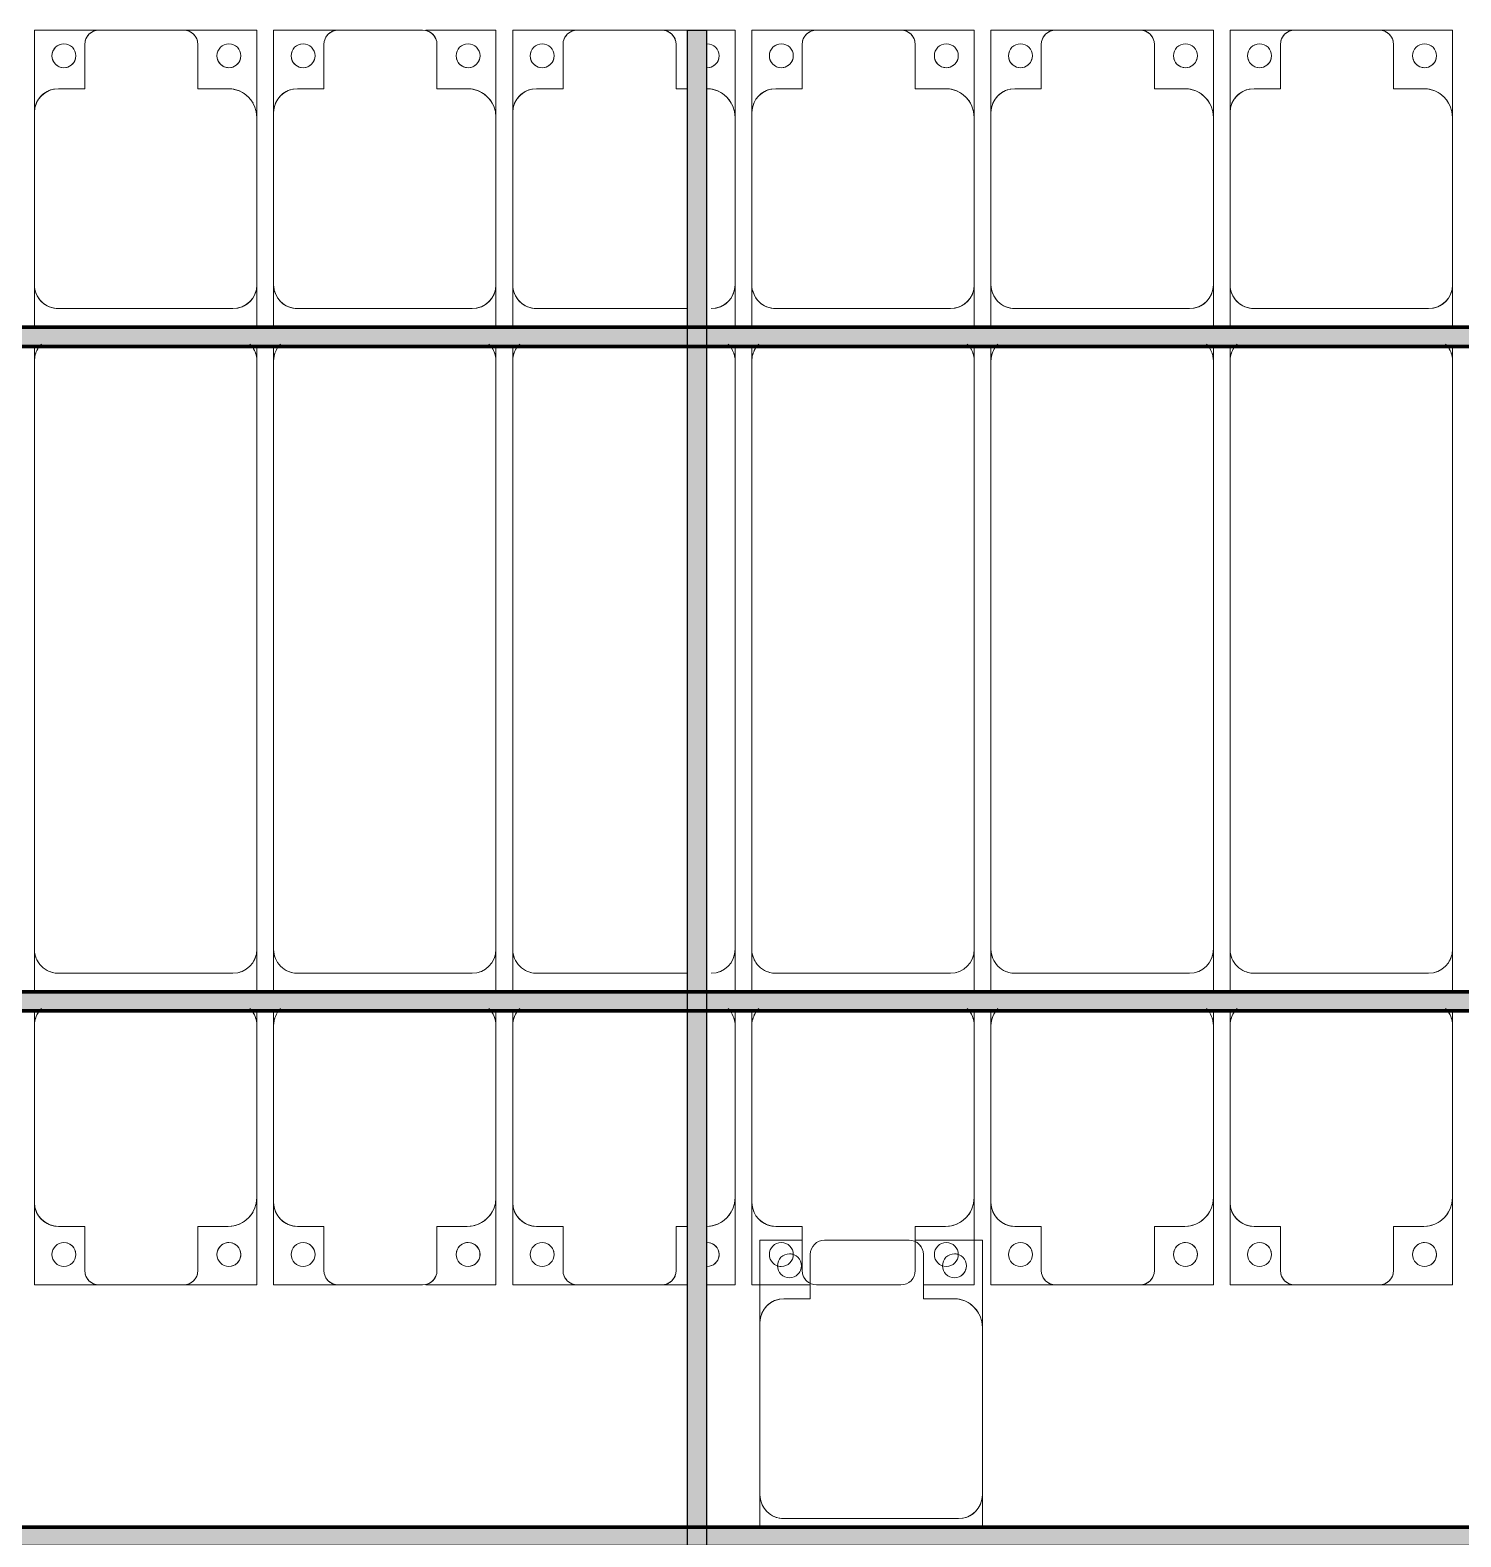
# Model space of a CAD drawing. Header units: millimetres. Extents: x -291190 to 146725, y 19759 to 185158.
# Drawn here: x -266938 to -263947, y 135990 to 139141 of the extents above; entities that cross this region are included whole.
import ezdxf

# ---------------------------------------------------------------- set-up
doc = ezdxf.new("R2010")
doc.units = ezdxf.units.MM
doc.layers.add('A-GENM', color=13, linetype='Continuous', lineweight=9)
doc.layers.add('S-BEAM', color=12, linetype='Continuous', lineweight=9)

# ---------------------------------------------------------------- blocks, each defined once
blk = doc.blocks.new('Dầm C52 - Dầm C52-73883-KHUNG KẾT CẤU BÈ PIN 4')
at = {"layer": 'S-BEAM', "lineweight": 140}
blk.add_hatch(color=1, dxfattribs=at).paths.add_polyline_path([(-174539.9, 20), (-174539.9, -20), (174539.9, -20), (174539.9, 20), (-173700.3, 20)])
at = {"layer": 'S-BEAM', "color": 1, "lineweight": 140}
for p, q in [((-174539.9, 20), (174539.9, 20)), ((174539.9, -20), (-174539.9, -20))]:
    blk.add_line(p, q, dxfattribs=at)
blk = doc.blocks.new('Dai phao do pin - DẢI PHAO ĐỠ PIN-V47-KHUNG KẾT CẤU BÈ PIN 4')
at = {"layer": 'A-GENM', "color": 7}
for p, q in [((-1312.2, 241.6), (-1129.7, 241.6)), ((-1312.2, 101.2), (-1312.2, 241.6)), ((-1312.2, 241.6), (-1312.2, 223.4)), ((-1129.7, 241.6), (-1312.2, 241.6)), ((-779.7, 241.6), (-1129.7, 241.6)), ((-779.7, 241.6), (-711.7, 241.6)), ((-779.7, 241.6), (-711.7, 241.6)), ((-729.7, -173.4), (-729.7, 191.6)), ((-1312.2, 171.3), (-1312.2, 156.1)), ((-1189.7, 181.6), (-1189.7, 118.2)), ((-1312.2, 142), (-1312.2, 123.8)), ((-1189.7, 118.2), (-1282.2, 118.2)), ((-1312.2, 88.2), (-1312.2, -88.2)), ((-1282.2, -118.2), (-1189.7, -118.2)), ((-1189.7, -118.2), (-1189.7, -173.4)), ((-1312.2, -223.4), (-1312.2, -135.2)), ((-1312.2, -146), (-1312.2, -166.1)), ((-1312.2, -175.4), (-1312.2, -212.7)), ((-1139.7, -223.4), (-1312.2, -223.4)), ((-1248.2, -223.4), (-1229.3, -223.4)), ((-1221, -223.4), (-1139.7, -223.4)), ((-1139.7, -223.4), (-779.7, -223.4)), ((-711.7, -223.4), (-779.7, -223.4)), ((-711.7, -223.4), (-779.7, -223.4))]:
    blk.add_line(p, q, dxfattribs=at)
for centre, radius, start, end in [((-1129.7, 181.6), 60, 90, 180), ((-1129.7, 181.6), 60, 120, 180), ((-779.7, 191.6), 50, 360, 90), ((-779.7, 191.6), 50, 360, 75), ((-1258.6, 183.2), 25, 0, 180), ((-1258.6, 183.2), 25, 165, 180), ((-1258.6, 183.2), 25, 30, 75), ((-1258.6, 183.2), 25, 180, 0), ((-1258.6, 183.2), 25, 180, 270), ((-1282.2, 88.2), 30, 90, 180), ((-1282.2, 88.2), 30, 105, 150), ((-1282.2, -88.2), 30, 180, 270), ((-1258.6, -161.8), 25, 0, 180), ((-1258.6, -161.8), 25, 165, 180), ((-1258.6, -161.8), 25, 45, 75), ((-1258.6, -161.8), 25, 180, 0), ((-1258.6, -161.8), 25, 180, 270), ((-1139.7, -173.4), 50, 180, 270), ((-1139.7, -173.4), 50, 180, 255), ((-779.7, -173.4), 50, 270, 360), ((-779.7, -173.4), 50, 285, 360), ((-1139.7, -173.4), 50, 210, 225), ((-1139.7, -173.4), 50, 210, 225)]:
    blk.add_arc(centre, radius, start, end, dxfattribs=at)
blk = doc.blocks.new('Dải phao đi lại kèm đỡ invester - DẢI PHAO ĐI LẠI-71182-KHUNG KẾT CẤU BÈ PIN 4')
at = {"layer": 'A-GENM', "color": 7}
for p, q in [((22258.4, 1312.2), (22411.8, 1312.2)), ((22258.4, 1129.7), (22258.4, 1312.2)), ((22258.4, 1312.2), (22258.4, 1129.7)), ((22411.8, 1312.2), (22258.4, 1312.2)), ((22588.2, 1312.2), (22411.8, 1312.2)), ((22588.4, 1312.2), (22723.4, 1312.2)), ((22723.4, 1312.2), (22588.4, 1312.2)), ((22723.4, 1312.2), (22723.4, 1139.7)), ((22723.4, 1139.7), (22723.4, 1312.2)), ((22758.4, 1312.2), (22911.8, 1312.2)), ((22758.4, 1129.7), (22758.4, 1312.2)), ((22758.4, 1312.2), (22758.4, 1129.7)), ((22911.8, 1312.2), (22758.4, 1312.2)), ((23088.2, 1312.2), (22911.8, 1312.2)), ((23088.2, 1312.2), (23223.4, 1312.2)), ((23223.4, 1312.2), (23088.2, 1312.2)), ((23223.4, 1312.2), (23223.4, 1139.7)), ((23223.4, 1139.7), (23223.4, 1312.2)), ((23258.4, 1312.2), (23364.8, 1312.2)), ((23258.4, 1129.7), (23258.4, 1312.2)), ((23308.1, 1312.2), (23296.2, 1312.2)), ((23345.9, 1312.2), (23332.6, 1312.2)), ((23588.2, 1312.2), (23411.8, 1312.2)), ((23601.2, 1312.2), (23723.4, 1312.2)), ((23625.3, 1312.2), (23610.3, 1312.2)), ((23657, 1312.2), (23644.7, 1312.2)), ((23723.4, 1312.2), (23705.4, 1312.2)), ((23723.4, 1312.2), (23723.4, 1139.7)), ((23723.4, 1139.7), (23723.4, 1312.2)), ((23758.4, 1312.2), (23818.1, 1312.2)), ((23758.4, 1129.7), (23758.4, 1312.2)), ((23758.4, 1312.2), (23758.4, 1129.7)), ((23818.1, 1312.2), (23758.4, 1312.2)), ((23858.1, 1312.2), (23911.8, 1312.2)), ((23911.8, 1312.2), (23858.1, 1312.2)), ((24088.2, 1312.2), (23911.8, 1312.2)), ((24088.2, 1312.2), (24223.4, 1312.2)), ((24223.4, 1312.2), (24088.2, 1312.2)), ((24223.4, 1312.2), (24223.4, 1139.7)), ((24223.4, 1139.7), (24223.4, 1312.2)), ((24258.4, 1312.2), (24405.3, 1312.2)), ((24258.4, 1129.7), (24258.4, 1312.2)), ((24258.4, 1312.2), (24258.4, 1129.7)), ((24405.3, 1312.2), (24258.4, 1312.2)), ((24588.2, 1312.2), (24411.8, 1312.2)), ((24588.2, 1312.2), (24723.4, 1312.2)), ((24723.4, 1312.2), (24588.2, 1312.2)), ((24723.4, 1312.2), (24723.4, 1139.7)), ((24723.4, 1139.7), (24723.4, 1312.2)), ((24758.4, 1312.2), (24911.8, 1312.2)), ((24758.4, 1129.7), (24758.4, 1312.2)), ((24758.4, 1312.2), (24758.4, 1129.7)), ((24911.8, 1312.2), (24758.4, 1312.2)), ((25088.2, 1312.2), (24911.8, 1312.2)), ((25088.2, 1312.2), (25223.4, 1312.2)), ((25223.4, 1312.2), (25088.2, 1312.2)), ((25223.4, 1312.2), (25223.4, 1139.7)), ((25223.4, 1139.7), (25223.4, 1312.2)), ((22381.8, 1282.2), (22381.8, 1189.7)), ((22618.2, 1189.7), (22618.2, 1282.2)), ((22881.8, 1282.2), (22881.8, 1189.7)), ((23118.2, 1189.7), (23118.2, 1282.2)), ((23381.8, 1282.2), (23381.8, 1189.7)), ((23618.2, 1189.7), (23618.2, 1282.2)), ((23881.8, 1282.2), (23881.8, 1189.7)), ((24118.2, 1189.7), (24118.2, 1282.2)), ((24381.8, 1282.2), (24381.8, 1189.7)), ((24618.2, 1189.7), (24618.2, 1282.2)), ((24881.8, 1282.2), (24881.8, 1189.7)), ((25118.2, 1189.7), (25118.2, 1282.2)), ((23258.4, 1248.4), (23258.4, 1227)), ((23258.4, 1219.8), (23258.4, 1129.7)), ((22381.8, 1189.7), (22318.4, 1189.7)), ((22673.4, 1189.7), (22618.2, 1189.7)), ((22881.8, 1189.7), (22818.4, 1189.7)), ((23173.4, 1189.7), (23118.2, 1189.7)), ((23381.8, 1189.7), (23318.4, 1189.7)), ((23673.4, 1189.7), (23618.2, 1189.7)), ((23881.8, 1189.7), (23858.1, 1189.7)), ((24173.4, 1189.7), (24118.2, 1189.7)), ((24381.8, 1189.7), (24318.4, 1189.7)), ((24673.4, 1189.7), (24618.2, 1189.7)), ((24881.8, 1189.7), (24818.4, 1189.7)), ((25173.4, 1189.7), (25118.2, 1189.7)), ((22723.4, 769.7), (22723.4, 1139.7)), ((23223.4, 769.7), (23223.4, 1139.7)), ((23723.4, 769.7), (23723.4, 1139.7)), ((24223.4, 769.7), (24223.4, 1139.7)), ((24723.4, 769.7), (24723.4, 1139.7)), ((25223.4, 769.7), (25223.4, 1139.7)), ((22258.4, 1129.7), (22258.4, 769.7)), ((22758.4, 1129.7), (22758.4, 769.7)), ((23258.4, 1129.7), (23258.4, 769.7)), ((23758.4, 1129.7), (23758.4, 769.7)), ((24258.4, 1129.7), (24258.4, 769.7)), ((24758.4, 1129.7), (24758.4, 769.7)), ((22258.4, 739.2), (22258.4, 769.7)), ((22258.4, 739.2), (22258.4, 769.7)), ((22723.4, 769.7), (22723.4, 739.2)), ((22723.4, 769.7), (22723.4, 739.2)), ((22758.4, 739.2), (22758.4, 769.7)), ((22758.4, 739.2), (22758.4, 769.7)), ((23223.4, 769.7), (23223.4, 739.2)), ((23223.4, 769.7), (23223.4, 739.2)), ((23258.4, 739.2), (23258.4, 769.7)), ((23258.4, 739.2), (23258.4, 769.7)), ((23723.4, 769.7), (23723.4, 739.2)), ((23723.4, 769.7), (23723.4, 739.2)), ((23758.4, 739.2), (23758.4, 769.7)), ((23758.4, 739.2), (23758.4, 769.7)), ((24223.4, 769.7), (24223.4, 739.2)), ((24223.4, 769.7), (24223.4, 739.2)), ((24258.4, 739.2), (24258.4, 769.7)), ((24258.4, 739.2), (24258.4, 769.7)), ((24723.4, 769.7), (24723.4, 739.2)), ((24723.4, 769.7), (24723.4, 739.2)), ((24758.4, 739.2), (24758.4, 769.7)), ((24758.4, 739.2), (24758.4, 769.7)), ((25223.4, 769.7), (25223.4, 739.2)), ((25223.4, 769.7), (25223.4, 739.2)), ((22258.4, 610.3), (22258.4, 699.2)), ((22258.4, 610.3), (22258.4, 699.2)), ((22723.4, 699.2), (22723.4, 610.3)), ((22723.4, 699.2), (22723.4, 610.3)), ((22758.4, 610.3), (22758.4, 699.2)), ((22758.4, 610.3), (22758.4, 699.2)), ((23223.4, 699.2), (23223.4, 610.3)), ((23223.4, 699.2), (23223.4, 610.3)), ((23258.4, 610.3), (23258.4, 699.2)), ((23258.4, 610.3), (23258.4, 699.2)), ((23723.4, 699.2), (23723.4, 610.3)), ((23723.4, 699.2), (23723.4, 610.3)), ((23758.4, 610.3), (23758.4, 699.2)), ((23758.4, 610.3), (23758.4, 699.2)), ((24223.4, 699.2), (24223.4, 610.3)), ((24223.4, 699.2), (24223.4, 610.3)), ((24258.4, 610.3), (24258.4, 699.2)), ((24258.4, 610.3), (24258.4, 699.2)), ((24723.4, 699.2), (24723.4, 610.3)), ((24723.4, 699.2), (24723.4, 610.3)), ((24758.4, 610.3), (24758.4, 699.2)), ((24758.4, 610.3), (24758.4, 699.2)), ((25223.4, 699.2), (25223.4, 610.3)), ((25223.4, 699.2), (25223.4, 610.3)), ((22673.4, 660.3), (22308.4, 660.3)), ((23173.4, 660.3), (22808.4, 660.3)), ((23673.4, 660.3), (23308.4, 660.3)), ((24173.4, 660.3), (23858.1, 660.3)), ((24673.4, 660.3), (24308.4, 660.3)), ((25173.4, 660.3), (24808.4, 660.3)), ((22258.4, 610.3), (22258.4, -620.3)), ((22723.4, -620.3), (22723.4, 610.3)), ((22758.4, 610.3), (22758.4, -620.3)), ((23223.4, -620.3), (23223.4, 610.3)), ((23258.4, 610.3), (23258.4, -620.3)), ((23723.4, -620.3), (23723.4, 610.3)), ((23758.4, 610.3), (23758.4, -620.3)), ((24223.4, -620.3), (24223.4, 610.3)), ((24258.4, 610.3), (24258.4, -620.3)), ((24723.4, -620.3), (24723.4, 610.3)), ((24758.4, 610.3), (24758.4, -620.3)), ((25223.4, -620.3), (25223.4, 610.3)), ((22258.4, -650.8), (22258.4, -620.3)), ((22258.4, -650.8), (22258.4, -620.3)), ((22723.4, -620.3), (22723.4, -650.8)), ((22723.4, -620.3), (22723.4, -650.8)), ((22758.4, -650.8), (22758.4, -620.3)), ((22758.4, -650.8), (22758.4, -620.3)), ((23223.4, -620.3), (23223.4, -650.8)), ((23223.4, -620.3), (23223.4, -650.8)), ((23258.4, -650.8), (23258.4, -620.3)), ((23258.4, -650.8), (23258.4, -620.3)), ((23723.4, -620.3), (23723.4, -650.8)), ((23723.4, -620.3), (23723.4, -650.8)), ((23758.4, -650.8), (23758.4, -620.3)), ((23758.4, -650.8), (23758.4, -620.3)), ((24223.4, -620.3), (24223.4, -650.8)), ((24223.4, -620.3), (24223.4, -650.8)), ((24258.4, -650.8), (24258.4, -620.3)), ((24258.4, -650.8), (24258.4, -620.3)), ((24723.4, -620.3), (24723.4, -650.8)), ((24723.4, -620.3), (24723.4, -650.8)), ((24758.4, -650.8), (24758.4, -620.3)), ((24758.4, -650.8), (24758.4, -620.3)), ((25223.4, -620.3), (25223.4, -650.8)), ((25223.4, -620.3), (25223.4, -650.8)), ((22258.4, -779.7), (22258.4, -690.8)), ((22258.4, -779.7), (22258.4, -690.8)), ((22723.4, -690.8), (22723.4, -779.7)), ((22723.4, -690.8), (22723.4, -779.7)), ((22758.4, -779.7), (22758.4, -690.8)), ((22758.4, -779.7), (22758.4, -690.8)), ((23223.4, -690.8), (23223.4, -779.7)), ((23223.4, -690.8), (23223.4, -779.7)), ((23258.4, -779.7), (23258.4, -690.8)), ((23258.4, -779.7), (23258.4, -690.8)), ((23723.4, -690.8), (23723.4, -779.7)), ((23723.4, -690.8), (23723.4, -779.7)), ((23758.4, -779.7), (23758.4, -690.8)), ((23758.4, -779.7), (23758.4, -690.8)), ((24223.4, -690.8), (24223.4, -779.7)), ((24223.4, -690.8), (24223.4, -779.7)), ((24258.4, -779.7), (24258.4, -690.8)), ((24258.4, -779.7), (24258.4, -690.8)), ((24723.4, -690.8), (24723.4, -779.7)), ((24723.4, -690.8), (24723.4, -779.7)), ((24758.4, -779.7), (24758.4, -690.8)), ((24758.4, -779.7), (24758.4, -690.8)), ((25223.4, -690.8), (25223.4, -779.7)), ((25223.4, -690.8), (25223.4, -779.7)), ((22673.4, -729.7), (22308.4, -729.7)), ((23173.4, -729.7), (22808.4, -729.7)), ((23673.4, -729.7), (23308.4, -729.7)), ((24173.4, -729.7), (23858.1, -729.7)), ((24673.4, -729.7), (24308.4, -729.7)), ((25173.4, -729.7), (24808.4, -729.7)), ((22258.4, -779.7), (22258.4, -1129.7)), ((22723.4, -1139.7), (22723.4, -779.7)), ((22758.4, -779.7), (22758.4, -1129.7)), ((23223.4, -1139.7), (23223.4, -779.7)), ((23258.4, -779.7), (23258.4, -1129.7)), ((23723.4, -1139.7), (23723.4, -779.7)), ((23758.4, -779.7), (23758.4, -1129.7)), ((24223.4, -1139.7), (24223.4, -779.7)), ((24258.4, -779.7), (24258.4, -1129.7)), ((24723.4, -1139.7), (24723.4, -779.7)), ((24758.4, -779.7), (24758.4, -1129.7)), ((25223.4, -1139.7), (25223.4, -779.7)), ((22258.4, -1312.2), (22258.4, -1129.7)), ((22258.4, -1129.7), (22258.4, -1312.2)), ((22758.4, -1312.2), (22758.4, -1129.7)), ((22758.4, -1129.7), (22758.4, -1312.2)), ((23258.4, -1312.2), (23258.4, -1129.7)), ((23258.4, -1129.7), (23258.4, -1312.2)), ((23758.4, -1312.2), (23758.4, -1129.7)), ((23758.4, -1129.7), (23758.4, -1312.2)), ((24258.4, -1312.2), (24258.4, -1129.7)), ((24258.4, -1129.7), (24258.4, -1312.2)), ((24758.4, -1312.2), (24758.4, -1129.7)), ((24758.4, -1129.7), (24758.4, -1312.2)), ((22723.4, -1139.7), (22723.4, -1312.2)), ((22723.4, -1312.2), (22723.4, -1139.7)), ((23223.4, -1139.7), (23223.4, -1312.2)), ((23223.4, -1312.2), (23223.4, -1139.7)), ((23723.4, -1139.7), (23723.4, -1312.2)), ((23723.4, -1312.2), (23723.4, -1139.7)), ((24223.4, -1139.7), (24223.4, -1312.2)), ((24223.4, -1312.2), (24223.4, -1139.7)), ((24723.4, -1139.7), (24723.4, -1312.2)), ((24723.4, -1312.2), (24723.4, -1139.7)), ((25223.4, -1139.7), (25223.4, -1312.2)), ((25223.4, -1312.2), (25223.4, -1139.7)), ((22318.4, -1189.7), (22381.8, -1189.7)), ((22381.8, -1189.7), (22381.8, -1282.2)), ((22618.2, -1282.2), (22618.2, -1189.7)), ((22618.2, -1189.7), (22673.4, -1189.7)), ((22818.4, -1189.7), (22881.8, -1189.7)), ((22881.8, -1189.7), (22881.8, -1282.2)), ((23118.2, -1282.2), (23118.2, -1189.7)), ((23118.2, -1189.7), (23173.4, -1189.7)), ((23318.4, -1189.7), (23381.8, -1189.7)), ((23381.8, -1189.7), (23381.8, -1282.2)), ((23618.2, -1282.2), (23618.2, -1189.7)), ((23618.2, -1189.7), (23673.4, -1189.7)), ((23858.1, -1189.7), (23881.8, -1189.7)), ((23881.8, -1189.7), (23881.8, -1282.2)), ((24118.2, -1282.2), (24118.2, -1189.7)), ((24118.2, -1189.7), (24173.4, -1189.7)), ((24318.4, -1189.7), (24381.8, -1189.7)), ((24381.8, -1189.7), (24381.8, -1282.2)), ((24618.2, -1282.2), (24618.2, -1189.7)), ((24618.2, -1189.7), (24673.4, -1189.7)), ((24818.4, -1189.7), (24881.8, -1189.7)), ((24881.8, -1189.7), (24881.8, -1282.2)), ((25118.2, -1282.2), (25118.2, -1189.7)), ((25118.2, -1189.7), (25173.4, -1189.7)), ((22411.8, -1312.2), (22258.4, -1312.2)), ((22258.4, -1312.2), (22411.8, -1312.2)), ((22411.8, -1312.2), (22588.2, -1312.2)), ((22723.4, -1312.2), (22588.4, -1312.2)), ((22588.4, -1312.2), (22723.4, -1312.2)), ((22911.8, -1312.2), (22758.4, -1312.2)), ((22758.4, -1312.2), (22911.8, -1312.2)), ((22911.8, -1312.2), (23088.2, -1312.2)), ((23223.4, -1312.2), (23088.2, -1312.2)), ((23088.2, -1312.2), (23223.4, -1312.2)), ((23411.8, -1312.2), (23258.4, -1312.2)), ((23258.4, -1312.2), (23411.8, -1312.2)), ((23411.8, -1312.2), (23588.2, -1312.2)), ((23723.4, -1312.2), (23588.2, -1312.2)), ((23588.2, -1312.2), (23723.4, -1312.2)), ((23818.1, -1312.2), (23758.4, -1312.2)), ((23758.4, -1312.2), (23818.1, -1312.2)), ((23911.8, -1312.2), (23858.1, -1312.2)), ((23858.1, -1312.2), (23911.8, -1312.2)), ((23911.8, -1312.2), (24088.2, -1312.2)), ((24223.4, -1312.2), (24088.2, -1312.2)), ((24088.2, -1312.2), (24223.4, -1312.2)), ((24405.3, -1312.2), (24258.4, -1312.2)), ((24258.4, -1312.2), (24405.3, -1312.2)), ((24411.8, -1312.2), (24588.2, -1312.2)), ((24723.4, -1312.2), (24588.2, -1312.2)), ((24588.2, -1312.2), (24723.4, -1312.2)), ((24911.8, -1312.2), (24758.4, -1312.2)), ((24758.4, -1312.2), (24911.8, -1312.2)), ((24911.8, -1312.2), (25088.2, -1312.2)), ((25223.4, -1312.2), (25088.2, -1312.2)), ((25088.2, -1312.2), (25223.4, -1312.2))]:
    blk.add_line(p, q, dxfattribs=at)
for centre, radius, start, end in [((22411.8, 1282.2), 30, 90, 180), ((22411.8, 1282.2), 30, 105, 165), ((22411.8, 1282.2), 30, 135, 165), ((22411.8, 1282.2), 30, 135, 165), ((22411.8, 1282.2), 30, 105, 120), ((22411.8, 1282.2), 30, 105, 120), ((22588.2, 1282.2), 30, 360, 90), ((22588.2, 1282.2), 30, 60, 75), ((22588.2, 1282.2), 30, 15, 75), ((22588.2, 1282.2), 30, 60, 75), ((22588.2, 1282.2), 30, 15, 30), ((22588.2, 1282.2), 30, 15, 30), ((22911.8, 1282.2), 30, 90, 180), ((22911.8, 1282.2), 30, 105, 165), ((22911.8, 1282.2), 30, 135, 165), ((22911.8, 1282.2), 30, 135, 165), ((22911.8, 1282.2), 30, 105, 120), ((22911.8, 1282.2), 30, 105, 120), ((23088.2, 1282.2), 30, 360, 90), ((23088.2, 1282.2), 30, 60, 75), ((23088.2, 1282.2), 30, 15, 75), ((23088.2, 1282.2), 30, 60, 75), ((23088.2, 1282.2), 30, 15, 30), ((23088.2, 1282.2), 30, 15, 30), ((23411.8, 1282.2), 30, 90, 180), ((23588.2, 1282.2), 30, 360, 90), ((23588.2, 1282.2), 30, 15, 60), ((23911.8, 1282.2), 30, 90, 180), ((23911.8, 1282.2), 30, 105, 165), ((23911.8, 1282.2), 30, 135, 165), ((23911.8, 1282.2), 30, 135, 165), ((23911.8, 1282.2), 30, 105, 120), ((23911.8, 1282.2), 30, 105, 120), ((24088.2, 1282.2), 30, 360, 90), ((24088.2, 1282.2), 30, 60, 75), ((24088.2, 1282.2), 30, 15, 75), ((24088.2, 1282.2), 30, 60, 75), ((24088.2, 1282.2), 30, 15, 30), ((24088.2, 1282.2), 30, 15, 30), ((24411.8, 1282.2), 30, 90, 180), ((24411.8, 1282.2), 30, 102.4536, 165), ((24411.8, 1282.2), 30, 135, 165), ((24411.8, 1282.2), 30, 135, 165), ((24411.8, 1282.2), 30, 102.4536, 120), ((24411.8, 1282.2), 30, 102.4536, 120), ((24588.2, 1282.2), 30, 360, 90), ((24588.2, 1282.2), 30, 60, 75), ((24588.2, 1282.2), 30, 15, 75), ((24588.2, 1282.2), 30, 60, 75), ((24588.2, 1282.2), 30, 15, 30), ((24588.2, 1282.2), 30, 15, 30), ((24911.8, 1282.2), 30, 90, 180), ((24911.8, 1282.2), 30, 105, 165), ((24911.8, 1282.2), 30, 135, 165), ((24911.8, 1282.2), 30, 135, 165), ((24911.8, 1282.2), 30, 105, 120), ((24911.8, 1282.2), 30, 105, 120), ((25088.2, 1282.2), 30, 360, 90), ((25088.2, 1282.2), 30, 60, 75), ((25088.2, 1282.2), 30, 15, 75), ((25088.2, 1282.2), 30, 60, 75), ((25088.2, 1282.2), 30, 15, 30), ((25088.2, 1282.2), 30, 15, 30), ((22316.8, 1248.6), 25, 90, 270), ((22316.8, 1248.6), 25, 90, 255), ((22316.8, 1248.6), 25, 270, 90), ((22316.8, 1248.6), 25, 0, 90), ((22661.8, 1248.6), 25, 90, 270), ((22661.8, 1248.6), 25, 90, 180), ((22661.8, 1248.6), 25, 270, 90), ((22661.8, 1248.6), 25, 270, 90), ((22816.8, 1248.6), 25, 90, 270), ((22816.8, 1248.6), 25, 90, 255), ((22816.8, 1248.6), 25, 270, 90), ((22816.8, 1248.6), 25, 0, 90), ((23161.8, 1248.6), 25, 90, 270), ((23161.8, 1248.6), 25, 90, 180), ((23161.8, 1248.6), 25, 270, 90), ((23161.8, 1248.6), 25, 270, 90), ((23316.8, 1248.6), 25, 90, 270), ((23316.8, 1248.6), 25, 90, 180), ((23316.8, 1248.6), 25, 270, 90), ((23316.8, 1248.6), 25, 0, 90), ((23661.8, 1248.6), 25, 90, 270), ((23661.8, 1248.6), 25, 90, 180), ((23661.8, 1248.6), 25, 270, 90), ((23661.8, 1248.6), 25, 75, 90), ((23816.8, 1248.6), 25, 90, 270), ((23816.8, 1248.6), 25, 90, 255), ((24161.8, 1248.6), 25, 90, 270), ((24161.8, 1248.6), 25, 90, 180), ((24161.8, 1248.6), 25, 270, 90), ((24161.8, 1248.6), 25, 270, 90), ((24316.8, 1248.6), 25, 90, 270), ((24316.8, 1248.6), 25, 90, 255), ((24316.8, 1248.6), 25, 270, 90), ((24316.8, 1248.6), 25, 0, 90), ((24661.8, 1248.6), 25, 90, 270), ((24661.8, 1248.6), 25, 90, 180), ((24661.8, 1248.6), 25, 270, 90), ((24661.8, 1248.6), 25, 270, 90), ((24816.8, 1248.6), 25, 90, 270), ((24816.8, 1248.6), 25, 90, 255), ((24816.8, 1248.6), 25, 270, 90), ((24816.8, 1248.6), 25, 0, 90), ((25161.8, 1248.6), 25, 90, 270), ((25161.8, 1248.6), 25, 90, 180), ((25161.8, 1248.6), 25, 270, 90), ((25161.8, 1248.6), 25, 270, 90), ((22316.8, 1248.6), 25, 300, 345), ((22661.8, 1248.6), 25, 195, 255), ((22816.8, 1248.6), 25, 300, 345), ((23161.8, 1248.6), 25, 195, 255), ((23316.8, 1248.6), 25, 330, 345), ((23661.8, 1248.6), 25, 315, 0), ((24161.8, 1248.6), 25, 195, 255), ((24316.8, 1248.6), 25, 300, 345), ((24661.8, 1248.6), 25, 195, 255), ((24816.8, 1248.6), 25, 300, 345), ((25161.8, 1248.6), 25, 195, 255), ((22316.8, 1248.6), 25, 270, 285), ((22816.8, 1248.6), 25, 270, 285), ((24316.8, 1248.6), 25, 270, 285), ((24816.8, 1248.6), 25, 270, 285), ((22318.4, 1129.7), 60, 90, 180), ((22318.4, 1129.7), 60, 90, 150), ((22318.4, 1129.7), 60, 135, 150), ((22318.4, 1129.7), 60, 135, 150), ((22673.4, 1139.7), 50, 0, 90), ((22673.4, 1139.7), 50, 45, 90), ((22673.4, 1139.7), 50, 15, 90), ((22673.4, 1139.7), 50, 45, 90), ((22818.4, 1129.7), 60, 90, 180), ((22818.4, 1129.7), 60, 90, 150), ((22818.4, 1129.7), 60, 135, 150), ((22818.4, 1129.7), 60, 135, 150), ((23173.4, 1139.7), 50, 0, 90), ((23173.4, 1139.7), 50, 45, 90), ((23173.4, 1139.7), 50, 15, 90), ((23173.4, 1139.7), 50, 45, 90), ((23318.4, 1129.7), 60, 90, 180), ((23318.4, 1129.7), 60, 90, 150), ((23318.4, 1129.7), 60, 135, 150), ((23318.4, 1129.7), 60, 135, 150), ((23673.4, 1139.7), 50, 0, 90), ((23673.4, 1139.7), 50, 45, 90), ((23673.4, 1139.7), 50, 15, 90), ((23673.4, 1139.7), 50, 45, 90), ((23818.4, 1129.7), 60, 90.3532, 180), ((23818.4, 1129.7), 60, 90.3532, 150), ((23818.4, 1129.7), 60, 135, 150), ((23818.4, 1129.7), 60, 135, 150), ((24173.4, 1139.7), 50, 0, 90), ((24173.4, 1139.7), 50, 45, 90), ((24173.4, 1139.7), 50, 15, 90), ((24173.4, 1139.7), 50, 45, 90), ((24318.4, 1129.7), 60, 90, 180), ((24318.4, 1129.7), 60, 90, 150), ((24318.4, 1129.7), 60, 135, 150), ((24318.4, 1129.7), 60, 135, 150), ((24673.4, 1139.7), 50, 0, 90), ((24673.4, 1139.7), 50, 45, 90), ((24673.4, 1139.7), 50, 15, 90), ((24673.4, 1139.7), 50, 45, 90), ((24818.4, 1129.7), 60, 90, 180), ((24818.4, 1129.7), 60, 90, 150), ((24818.4, 1129.7), 60, 135, 150), ((24818.4, 1129.7), 60, 135, 150), ((25173.4, 1139.7), 50, 0, 90), ((25173.4, 1139.7), 50, 45, 90), ((25173.4, 1139.7), 50, 15, 90), ((25173.4, 1139.7), 50, 45, 90), ((22308.4, 769.7), 50, 180, 225), ((22308.4, 769.7), 50, 195, 225), ((22673.4, 769.7), 50, 315, 0), ((22673.4, 769.7), 50, 315, 345), ((22808.4, 769.7), 50, 180, 225), ((22808.4, 769.7), 50, 195, 225), ((23173.4, 769.7), 50, 315, 0), ((23173.4, 769.7), 50, 315, 345), ((23308.4, 769.7), 50, 180, 225), ((23308.4, 769.7), 50, 195, 225), ((23673.4, 769.7), 50, 315, 0), ((23673.4, 769.7), 50, 315, 345), ((23808.4, 769.7), 50, 180, 225), ((23808.4, 769.7), 50, 195, 225), ((24173.4, 769.7), 50, 315, 0), ((24173.4, 769.7), 50, 315, 345), ((24308.4, 769.7), 50, 180, 225), ((24308.4, 769.7), 50, 195, 225), ((24673.4, 769.7), 50, 315, 0), ((24673.4, 769.7), 50, 315, 345), ((24808.4, 769.7), 50, 180, 225), ((24808.4, 769.7), 50, 195, 225), ((25173.4, 769.7), 50, 315, 0), ((25173.4, 769.7), 50, 315, 345), ((22308.4, 610.3), 50, 90, 180), ((22308.4, 610.3), 50, 150, 180), ((22308.4, 610.3), 50, 105, 120), ((22673.4, 610.3), 50, 360, 90), ((22673.4, 610.3), 50, 60, 90), ((22673.4, 610.3), 50, 15, 30), ((22808.4, 610.3), 50, 90, 180), ((22808.4, 610.3), 50, 150, 180), ((22808.4, 610.3), 50, 105, 120), ((23173.4, 610.3), 50, 360, 90), ((23173.4, 610.3), 50, 60, 90), ((23173.4, 610.3), 50, 15, 30), ((23308.4, 610.3), 50, 90, 180), ((23308.4, 610.3), 50, 150, 180), ((23308.4, 610.3), 50, 105, 120), ((23673.4, 610.3), 50, 360, 90), ((23673.4, 610.3), 50, 60, 90), ((23673.4, 610.3), 50, 15, 30), ((23808.4, 610.3), 50, 90, 180), ((23808.4, 610.3), 50, 150, 180), ((23808.4, 610.3), 50, 105, 120), ((24173.4, 610.3), 50, 360, 90), ((24173.4, 610.3), 50, 60, 90), ((24173.4, 610.3), 50, 15, 30), ((24308.4, 610.3), 50, 90, 180), ((24308.4, 610.3), 50, 150, 180), ((24308.4, 610.3), 50, 105, 120), ((24673.4, 610.3), 50, 360, 90), ((24673.4, 610.3), 50, 60, 90), ((24673.4, 610.3), 50, 15, 30), ((24808.4, 610.3), 50, 90, 180), ((24808.4, 610.3), 50, 150, 180), ((24808.4, 610.3), 50, 105, 120), ((25173.4, 610.3), 50, 360, 90), ((25173.4, 610.3), 50, 60, 90), ((25173.4, 610.3), 50, 15, 30), ((22308.4, -620.3), 50, 180, 225), ((22673.4, -620.3), 50, 315, 0), ((22673.4, -620.3), 50, 330, 0), ((22808.4, -620.3), 50, 180, 225), ((23173.4, -620.3), 50, 315, 0), ((23173.4, -620.3), 50, 330, 0), ((23308.4, -620.3), 50, 180, 225), ((23673.4, -620.3), 50, 315, 0), ((23673.4, -620.3), 50, 330, 0), ((23808.4, -620.3), 50, 180, 225), ((24173.4, -620.3), 50, 315, 0), ((24173.4, -620.3), 50, 330, 0), ((24308.4, -620.3), 50, 180, 225), ((24673.4, -620.3), 50, 315, 0), ((24673.4, -620.3), 50, 330, 0), ((24808.4, -620.3), 50, 180, 225), ((25173.4, -620.3), 50, 315, 0), ((25173.4, -620.3), 50, 330, 0), ((22308.4, -620.3), 50, 195, 210), ((22808.4, -620.3), 50, 195, 210), ((23308.4, -620.3), 50, 195, 210), ((23808.4, -620.3), 50, 195, 210), ((24308.4, -620.3), 50, 195, 210), ((24808.4, -620.3), 50, 195, 210), ((22308.4, -779.7), 50, 90, 180), ((22308.4, -779.7), 50, 90, 165), ((22673.4, -779.7), 50, 360, 90), ((22673.4, -779.7), 50, 15, 90), ((22808.4, -779.7), 50, 90, 180), ((22808.4, -779.7), 50, 90, 165), ((23173.4, -779.7), 50, 360, 90), ((23173.4, -779.7), 50, 15, 90), ((23308.4, -779.7), 50, 90, 180), ((23308.4, -779.7), 50, 90, 165), ((23673.4, -779.7), 50, 360, 90), ((23673.4, -779.7), 50, 15, 90), ((23808.4, -779.7), 50, 90, 180), ((23808.4, -779.7), 50, 90, 165), ((24173.4, -779.7), 50, 360, 90), ((24173.4, -779.7), 50, 15, 90), ((24308.4, -779.7), 50, 90, 180), ((24308.4, -779.7), 50, 90, 165), ((24673.4, -779.7), 50, 360, 90), ((24673.4, -779.7), 50, 15, 90), ((24808.4, -779.7), 50, 90, 180), ((24808.4, -779.7), 50, 90, 165), ((25173.4, -779.7), 50, 360, 90), ((25173.4, -779.7), 50, 15, 90), ((22318.4, -1129.7), 60, 180, 270), ((22818.4, -1129.7), 60, 180, 270), ((23318.4, -1129.7), 60, 180, 270), ((23818.4, -1129.7), 60, 180, 269.6468), ((24318.4, -1129.7), 60, 180, 270), ((24818.4, -1129.7), 60, 180, 270), ((22318.4, -1129.7), 60, 210, 270), ((22673.4, -1139.7), 50, 270, 360), ((22673.4, -1139.7), 50, 270, 345), ((22818.4, -1129.7), 60, 210, 270), ((23173.4, -1139.7), 50, 270, 360), ((23173.4, -1139.7), 50, 270, 345), ((23318.4, -1129.7), 60, 210, 270), ((23673.4, -1139.7), 50, 270, 360), ((23673.4, -1139.7), 50, 270, 345), ((23818.4, -1129.7), 60, 210, 269.6468), ((24173.4, -1139.7), 50, 270, 360), ((24173.4, -1139.7), 50, 270, 345), ((24318.4, -1129.7), 60, 210, 270), ((24673.4, -1139.7), 50, 270, 360), ((24673.4, -1139.7), 50, 270, 345), ((24818.4, -1129.7), 60, 210, 270), ((25173.4, -1139.7), 50, 270, 360), ((25173.4, -1139.7), 50, 270, 345), ((22673.4, -1139.7), 50, 300, 315), ((22673.4, -1139.7), 50, 300, 315), ((23173.4, -1139.7), 50, 300, 315), ((23173.4, -1139.7), 50, 300, 315), ((23673.4, -1139.7), 50, 300, 315), ((23673.4, -1139.7), 50, 300, 315), ((24173.4, -1139.7), 50, 300, 315), ((24173.4, -1139.7), 50, 300, 315), ((24673.4, -1139.7), 50, 300, 315), ((24673.4, -1139.7), 50, 300, 315), ((25173.4, -1139.7), 50, 300, 315), ((25173.4, -1139.7), 50, 300, 315), ((22316.8, -1258.6), 25, 90, 270), ((22316.8, -1258.6), 25, 180, 270), ((22316.8, -1258.6), 25, 90, 165), ((22316.8, -1258.6), 25, 270, 90), ((22316.8, -1258.6), 25, 75, 90), ((22316.8, -1258.6), 25, 270, 360), ((22316.8, -1258.6), 25, 15, 60), ((22661.8, -1258.6), 25, 90, 270), ((22661.8, -1258.6), 25, 180, 270), ((22661.8, -1258.6), 25, 90, 165), ((22661.8, -1258.6), 25, 270, 90), ((22661.8, -1258.6), 25, 15, 90), ((22661.8, -1258.6), 25, 270, 0), ((22816.8, -1258.6), 25, 90, 270), ((22816.8, -1258.6), 25, 180, 270), ((22816.8, -1258.6), 25, 90, 165), ((22816.8, -1258.6), 25, 270, 90), ((22816.8, -1258.6), 25, 75, 90), ((22816.8, -1258.6), 25, 270, 360), ((22816.8, -1258.6), 25, 15, 60), ((23161.8, -1258.6), 25, 90, 270), ((23161.8, -1258.6), 25, 180, 270), ((23161.8, -1258.6), 25, 90, 165), ((23161.8, -1258.6), 25, 270, 90), ((23161.8, -1258.6), 25, 15, 90), ((23161.8, -1258.6), 25, 270, 0), ((23316.8, -1258.6), 25, 90, 270), ((23316.8, -1258.6), 25, 180, 270), ((23316.8, -1258.6), 25, 90, 165), ((23316.8, -1258.6), 25, 270, 90), ((23316.8, -1258.6), 25, 75, 90), ((23316.8, -1258.6), 25, 270, 360), ((23316.8, -1258.6), 25, 15, 60), ((23661.8, -1258.6), 25, 90, 270), ((23661.8, -1258.6), 25, 180, 270), ((23661.8, -1258.6), 25, 90, 165), ((23661.8, -1258.6), 25, 270, 90), ((23661.8, -1258.6), 25, 15, 90), ((23661.8, -1258.6), 25, 270, 0), ((23816.8, -1258.6), 25, 90, 270), ((23816.8, -1258.6), 25, 180, 270), ((23816.8, -1258.6), 25, 90, 165), ((24161.8, -1258.6), 25, 90, 270), ((24161.8, -1258.6), 25, 180, 270), ((24161.8, -1258.6), 25, 90, 165), ((24161.8, -1258.6), 25, 270, 90), ((24161.8, -1258.6), 25, 15, 90), ((24161.8, -1258.6), 25, 270, 0), ((24316.8, -1258.6), 25, 90, 270), ((24316.8, -1258.6), 25, 180, 270), ((24316.8, -1258.6), 25, 90, 165), ((24316.8, -1258.6), 25, 270, 90), ((24316.8, -1258.6), 25, 75, 90), ((24316.8, -1258.6), 25, 270, 360), ((24316.8, -1258.6), 25, 15, 60), ((24661.8, -1258.6), 25, 90, 270), ((24661.8, -1258.6), 25, 180, 270), ((24661.8, -1258.6), 25, 90, 165), ((24661.8, -1258.6), 25, 270, 90), ((24661.8, -1258.6), 25, 15, 90), ((24661.8, -1258.6), 25, 270, 0), ((24816.8, -1258.6), 25, 90, 270), ((24816.8, -1258.6), 25, 180, 270), ((24816.8, -1258.6), 25, 90, 165), ((24816.8, -1258.6), 25, 270, 90), ((24816.8, -1258.6), 25, 75, 90), ((24816.8, -1258.6), 25, 270, 360), ((24816.8, -1258.6), 25, 15, 60), ((25161.8, -1258.6), 25, 90, 270), ((25161.8, -1258.6), 25, 180, 270), ((25161.8, -1258.6), 25, 90, 165), ((25161.8, -1258.6), 25, 270, 90), ((25161.8, -1258.6), 25, 15, 90), ((25161.8, -1258.6), 25, 270, 0), ((22411.8, -1282.2), 30, 180, 270), ((22411.8, -1282.2), 30, 195, 225), ((22411.8, -1282.2), 30, 195, 255), ((22411.8, -1282.2), 30, 195, 225), ((22588.2, -1282.2), 30, 270, 0), ((22588.2, -1282.2), 30, 285, 345), ((22588.2, -1282.2), 30, 330, 345), ((22588.2, -1282.2), 30, 330, 345), ((22911.8, -1282.2), 30, 180, 270), ((22911.8, -1282.2), 30, 195, 225), ((22911.8, -1282.2), 30, 195, 255), ((22911.8, -1282.2), 30, 195, 225), ((23088.2, -1282.2), 30, 270, 0), ((23088.2, -1282.2), 30, 285, 345), ((23088.2, -1282.2), 30, 330, 345), ((23088.2, -1282.2), 30, 330, 345), ((23411.8, -1282.2), 30, 180, 270), ((23411.8, -1282.2), 30, 195, 225), ((23411.8, -1282.2), 30, 195, 255), ((23411.8, -1282.2), 30, 195, 225), ((23588.2, -1282.2), 30, 270, 0), ((23588.2, -1282.2), 30, 285, 345), ((23588.2, -1282.2), 30, 330, 345), ((23588.2, -1282.2), 30, 330, 345), ((23911.8, -1282.2), 30, 180, 270), ((23911.8, -1282.2), 30, 195, 225), ((23911.8, -1282.2), 30, 195, 255), ((23911.8, -1282.2), 30, 195, 225), ((24088.2, -1282.2), 30, 270, 0), ((24088.2, -1282.2), 30, 285, 345), ((24088.2, -1282.2), 30, 330, 345), ((24088.2, -1282.2), 30, 330, 345), ((24411.8, -1282.2), 30, 180, 270), ((24411.8, -1282.2), 30, 195, 225), ((24411.8, -1282.2), 30, 195, 257.5464), ((24411.8, -1282.2), 30, 195, 225), ((24588.2, -1282.2), 30, 270, 0), ((24588.2, -1282.2), 30, 285, 345), ((24588.2, -1282.2), 30, 330, 345), ((24588.2, -1282.2), 30, 330, 345), ((24911.8, -1282.2), 30, 180, 270), ((24911.8, -1282.2), 30, 195, 225), ((24911.8, -1282.2), 30, 195, 255), ((24911.8, -1282.2), 30, 195, 225), ((25088.2, -1282.2), 30, 270, 0), ((25088.2, -1282.2), 30, 285, 345), ((25088.2, -1282.2), 30, 330, 345), ((25088.2, -1282.2), 30, 330, 345), ((22411.8, -1282.2), 30, 240, 255), ((22411.8, -1282.2), 30, 240, 255), ((22588.2, -1282.2), 30, 285, 300), ((22588.2, -1282.2), 30, 285, 300), ((22911.8, -1282.2), 30, 240, 255), ((22911.8, -1282.2), 30, 240, 255), ((23088.2, -1282.2), 30, 285, 300), ((23088.2, -1282.2), 30, 285, 300), ((23411.8, -1282.2), 30, 240, 255), ((23411.8, -1282.2), 30, 240, 255), ((23588.2, -1282.2), 30, 285, 300), ((23588.2, -1282.2), 30, 285, 300), ((23911.8, -1282.2), 30, 240, 255), ((23911.8, -1282.2), 30, 240, 255), ((24088.2, -1282.2), 30, 285, 300), ((24088.2, -1282.2), 30, 285, 300), ((24411.8, -1282.2), 30, 240, 257.5464), ((24411.8, -1282.2), 30, 240, 257.5464), ((24588.2, -1282.2), 30, 285, 300), ((24588.2, -1282.2), 30, 285, 300), ((24911.8, -1282.2), 30, 240, 255), ((24911.8, -1282.2), 30, 240, 255), ((25088.2, -1282.2), 30, 285, 300), ((25088.2, -1282.2), 30, 285, 300)]:
    blk.add_arc(centre, radius, start, end, dxfattribs=at)
blk = doc.blocks.new('Dầm C52 - Hộp 40x60-74703-KHUNG KẾT CẤU BÈ PIN 4')
at = {"layer": 'S-BEAM', "lineweight": 25}
blk.add_hatch(color=4, dxfattribs=at).paths.add_polyline_path([(-37152.5, -20), (37152.5, -20), (37152.5, 20), (-37152.5, 20)])
at = {"layer": 'S-BEAM', "color": 4, "lineweight": 25}
for p, q in [((-37152.5, 20), (37152.5, 20)), ((37152.5, 20), (37152.5, -20)), ((37152.5, -20), (-37152.5, -20))]:
    blk.add_line(p, q, dxfattribs=at)

msp = doc.modelspace()

# ---------------------------------------------------------------- block references
at = {"layer": 'A-GENM', "color": 7}
for name, p, rotation in [('Dải phao đi lại kèm đỡ invester - DẢI PHAO ĐI LẠI-71182-KHUNG KẾT CẤU BÈ PIN 4', (-241705.7, 137829), 180), ('Dai phao do pin - DẢI PHAO ĐỠ PIN-V47-KHUNG KẾT CẤU BÈ PIN 4', (-265188.7, 135298.2), 269.9999999999996)]:
    msp.add_blockref(name, p, dxfattribs=dict(at, rotation=rotation))
at = {"layer": 'S-BEAM', "color": 4, "lineweight": 25, "rotation": 89.99999999999977}
msp.add_blockref('Dầm C52 - Hộp 40x60-74703-KHUNG KẾT CẤU BÈ PIN 4', (-265543.8, 101988.7), dxfattribs=at)
at = {"layer": 'S-BEAM', "color": 1, "lineweight": 140, "rotation": 180}
for p in [(-109123.8, 138499.8), (-109123.8, 137109.8), (-109123.8, 135989.8)]:
    msp.add_blockref('Dầm C52 - Dầm C52-73883-KHUNG KẾT CẤU BÈ PIN 4', p, dxfattribs=at)

doc.saveas('drawing.dxf')
